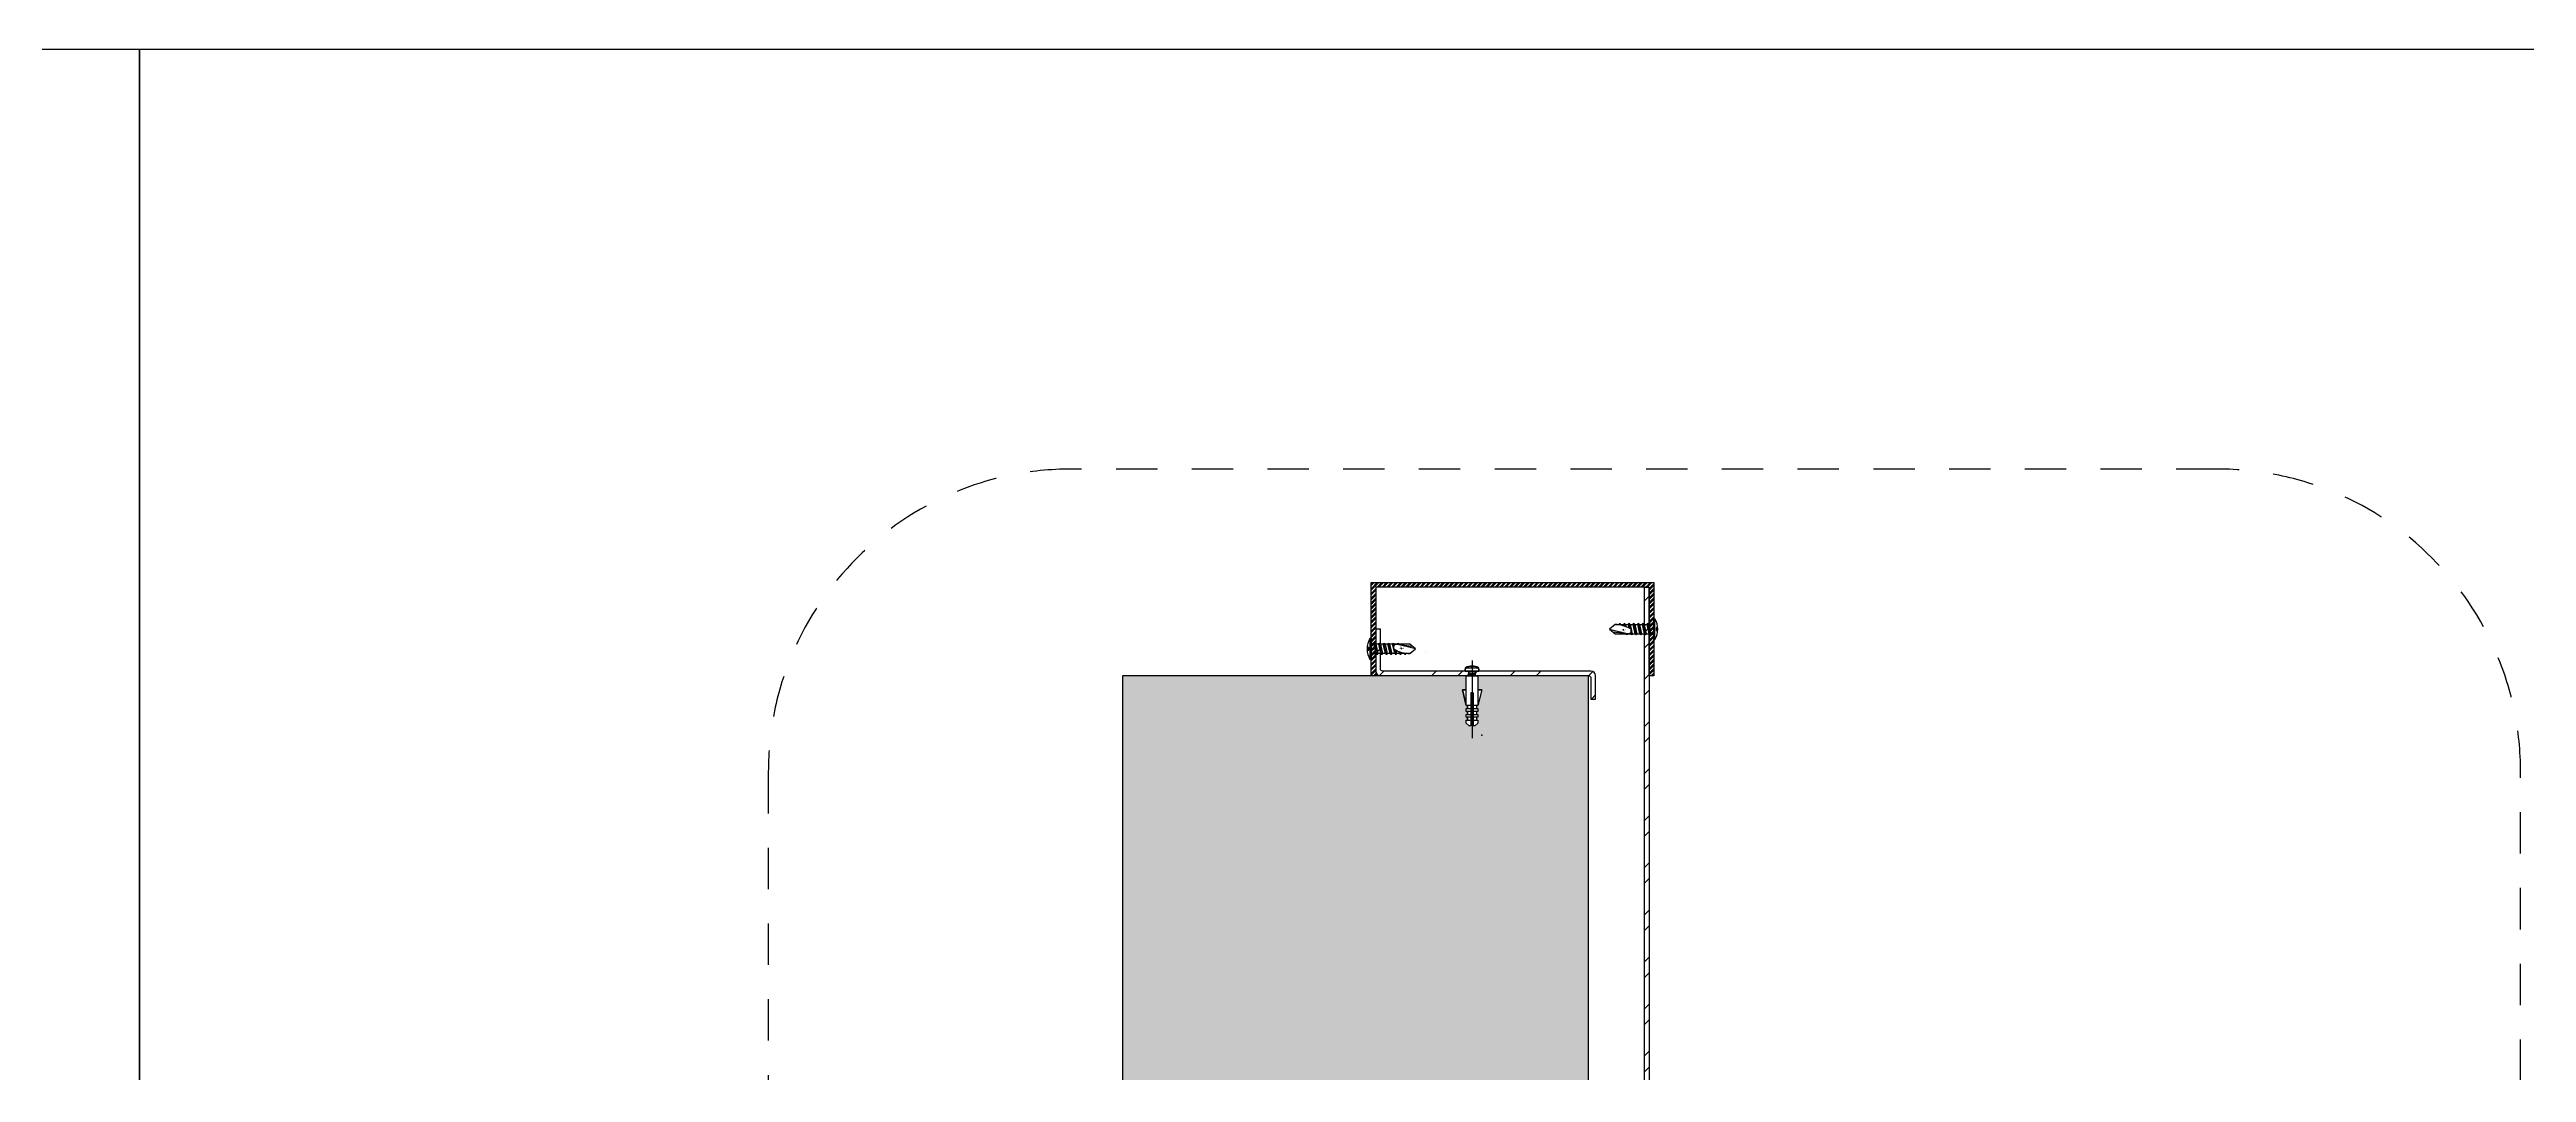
# Model space of a CAD drawing. Header units: millimetres. Extents: x -4391136 to -1798569, y -886572 to -291056.
# Drawn here: x -2091522 to -2090459, y -386396 to -385958 of the extents above; entities that cross this region are included whole.
import ezdxf
from ezdxf.xclip import XClip

# ---------------------------------------------------------------- set-up
doc = ezdxf.new("R2010")
doc.units = ezdxf.units.MM
doc.header["$XCLIPFRAME"] = 0
doc.linetypes.add('TA_HL_005.00000', pattern=[32.5, 17.75, -14.75])
doc.layers.get('Defpoints').update_dxf_attribs({"color": 250})
for name, color, linetype in [('000 - 0_SYM_DWG_GRID-BUBBLE_MAIN_COLOR_6', 6, 'Continuous'), ('000 - CONCRETE_PRECAST_HATCH_', 251, 'Continuous'), ('000 - CONCRETE_PRECAST_MAIN_COLOR_4', 4, 'Continuous'), ('000 - CONCRETE_PRECAST_WIPEOUT_', 250, 'Continuous'), ('000 - EXISTING_PRECAST_CUT_COLOR_4', 4, 'Continuous'), ('000 - L I N E 0.1', 1, 'Continuous'), ('010 - ASPG_ACCESSORIES_MAIN_COLOR_2', 2, 'Continuous'), ('010 - ASPG_ACCESSORIES_SUB_COLOR_2', 2, 'Continuous'), ('010 - ASPG_ACCESSORIES_SYMBOL_', 251, 'Continuous'), ('010 - ASPG_ACCESSORIES_WIPEOUT_', 250, 'Continuous'), ('010 - ASPG_FLASHING_CUT_COLOR_3', 3, 'Continuous'), ('010 - ASPG_FLASHING_CUT_COLOR_4', 4, 'Continuous'), ('010 - ASPG_FLASHING_CUT_COLOR_5', 5, 'Continuous'), ('010 - ASPG_FLASHING_HATCH_', 251, 'Continuous')]:
    doc.layers.add(name, color=color, linetype=linetype)
doc.layers.add('000 - H I D D E N', color=7, linetype='Continuous', plot=False)
doc.styles.add('Annotative', font='romans.shx')
doc.styles.add('Cetury Gothic', font='swissl.ttf')
pattern_1 = [(45, (-109916.9535344378, -109773.8619616462), (-67.35192090801866, 67.35192090801866), [])]

# ---------------------------------------------------------------- blocks, each defined once
blk = doc.blocks.new('A$C09BF45C0')
at = {"layer": '000 - L I N E 0.1', "color": 9}
for p, q in [((-4.730882352532717e-10, 0.01900000049574935), (-4.730882352532717e-10, 0.01950000049585121)), ((0.008999999526926317, 0.01950000049585121), (-4.730882352532717e-10, 0.01950000049585121)), ((0.008999999526926317, 0.01900000049574935), (-4.730882352532717e-10, 0.01900000049574935)), ((0.001999999526864471, 0.01900000049574935), (0.002499999526966334, 0.01720169824950624)), ((0.001999999526864471, 0.01638774252007913), (0.00699999952697361, 0.01751159159068827)), ((0.001999999526864471, 0.01438774252058117), (0.00699999952697361, 0.01551159159028082)), ((0.001999999526864471, 0.01238774252017372), (0.00699999952697361, 0.01351159159078286)), ((0.001999999526864471, 0.01038774252067576), (0.00699999952697361, 0.0115115915903754)), ((0.002499999526966334, 0.01685885975059698), (0.002499999526966334, 0.01720169824950624)), ((0.002499999526966334, 0.01485885975109902), (0.002499999526966334, 0.01614139510350121)), ((0.002499999526966334, 0.01285885975069156), (0.002499999526966334, 0.01414139510400325)), ((0.002499999526966334, 0.01085885975119361), (0.002499999526966334, 0.0121413951035958)), ((0.00393574339144287, 0.02068236863563122), (0.00393574339144287, 0.01999347334533574)), ((0.00393574339144287, 0.01999347334533574), (0.005128546738736972, 0.01999347334533574)), ((0.005128546738736972, 0.01999347334533574), (0.005128546738736972, 0.0206781166505845)), ((0.006499999526871747, 0.01575793900776823), (0.006499999526871747, 0.01704047436017042)), ((0.006499999526871747, 0.01375793900827027), (0.006499999526871747, 0.01504047435976297)), ((0.006499999526871747, 0.01175793900786282), (0.006499999526871747, 0.01304047436026501)), ((0.006499999526871747, 0.009757939007455363), (0.006499999526871747, 0.01104047435985755)), ((0.006553405029839254, 0.01769890524685813), (0.00699999952697361, 0.01900000049574935)), ((0.008999999526926317, 0.01900000049574935), (0.008999999526926317, 0.01950000049585121)), ((0.001999999526864471, 0.008387742520268304), (0.004280125677450286, 0.008900246051299021)), ((0.001999999526864471, 0.006387742519860851), (0.003311716456620317, 0.006682576890337799)), ((0.001999999526864471, 0.004387742520362892), (0.002748181519737436, 0.004555911247660305)), ((0.002499999526966334, 0.008858859750786152), (0.002499999526966334, 0.01014139510409784)), ((0.002499999526966334, 0.006858859750378699), (0.002499999526966334, 0.008141395103690385)), ((0.002499999526966334, 0.00485885975088074), (0.002499999526966334, 0.006141395103282932)), ((0.002499999526966334, 0.002400000496054489), (0.002499999526966334, 0.004141395103784973)), ((0.002499999526966334, 0.002400000496056265), (0.004499999526919041, 4.957492194535007e-10)), ((0.004499999526919041, 4.957492194535007e-10), (0.006499999526871747, 0.008093630309378597)), ((0.004499999526919041, 4.957492194535007e-10), (0.006499999526871747, 0.002400000496056265)), ((0.00573986183545383, 0.00922835067619232), (0.00699999952697361, 0.009511591590877444)), ((0.006499999526871747, 0.008093630309378597), (0.005744208148675156, 0.00149305084149276)), ((0.006418384872432625, 0.007380862172681191), (0.00699999952697361, 0.00751159159046999)), ((0.006499999526871747, 0.007757939007957404), (0.006499999526871747, 0.009040474359450101)), ((0.006499999526871747, 0.002400000496056265), (0.006499999526871747, 0.007040474360184845)), ((0.006499999526871747, 0.00575793900754995), (0.006499999526871747, 0.007040474359952142)), ((0.006499999526871747, 0.003757939008051991), (0.006499999526871747, 0.005040474359544689))]:
    blk.add_line(p, q, dxfattribs=at)
for points in [[(0.002499999526966334, 0.01685885975059698), (0.006499999527326494, 0.01775793900726619, 0.2227123084971428), (0.006999999527428358, 0.01751159159068827, -0.1687989538478069), (0.006499999526871747, 0.01704047436017042), (0.002499999526966334, 0.01614139510350121, -0.1692696917056407), (0.001999999526864471, 0.01638774252007913, 0.1837042771978037)], [(0.002499999526966334, 0.01485885975109902), (0.006499999527326494, 0.01575793900685873, 0.2227123084971428), (0.006999999527428358, 0.01551159159028082, -0.1687989538478069), (0.006499999526871747, 0.01504047435976297), (0.002499999526966334, 0.01414139510400325, -0.1692696917056407), (0.001999999526864471, 0.01438774252058117, 0.1837042771978037)], [(0.002499999526966334, 0.01285885975069156), (0.006499999527326494, 0.01375793900736078, 0.2227123084971428), (0.006999999527428358, 0.01351159159078286, -0.1687989538478069), (0.006499999526871747, 0.01304047436026501), (0.002499999526966334, 0.0121413951035958, -0.1692696917056407), (0.001999999526864471, 0.01238774252017372, 0.1837042771978037)], [(0.002499999526966334, 0.01085885975119361), (0.006499999527326494, 0.01175793900695332, 0.2227123084971428), (0.006999999527428358, 0.0115115915903754, -0.1687989538478069), (0.006499999526871747, 0.01104047435985755), (0.002499999526966334, 0.01014139510409784, -0.1692696917056407), (0.001999999526864471, 0.01038774252067576, 0.1837042771978037)]]:
    blk.add_lwpolyline(points, format="xyb", close=True, dxfattribs=at)
for points in [[(0.004070583825315666, 0.008494415044216552), (0.002499999526966334, 0.008141395103690385, -0.1692696917056407), (0.001999999526864471, 0.008387742520268304, 0.1837042771978037), (0.002499999526966334, 0.008858859750786152), (0.006499999527326494, 0.009757939007455363, 0.2227123084971428), (0.006999999527428358, 0.009511591590877444, -0.1687989538478069), (0.006499999526871747, 0.009040474359450101), (0.006125731913297905, 0.008956350297580684)], [(0.003184072859984788, 0.006295154139225545), (0.002499999526966334, 0.006141395103282932, -0.1692696917056407), (0.001999999526864471, 0.006387742519860851, 0.1837042771978037), (0.002499999526966334, 0.006858859751288193), (0.003452171279383798, 0.00707287921889943)], [(0.0026826079693274, 0.004182439969456553), (0.002499999526966334, 0.004141395103784973, -0.1692696917056407), (0.001999999526864471, 0.004387742520362892, 0.1837042771978037), (0.002499999526966334, 0.00485885975088074)], [(0.006460546189427596, 0.007749071087630455), (0.006499999527326494, 0.007757939007047909, 0.2227123084971428), (0.006999999527428358, 0.00751159159046999, -0.1687989538478069), (0.006499999526871747, 0.007040474359952142), (0.006376223555452754, 0.007012653257858048)]]:
    blk.add_lwpolyline(points, format="xyb", dxfattribs=at)
blk.add_lwpolyline([(0.002499999526966334, 0.00485885975088074), (0.002823955252202026, 0.004931675219033593)], dxfattribs=at)
for centre, radius, start, end in [((0.004499999526919041, 0.01166250049557327), 0.009037499999938388, 60.1371656434679, 119.862834356768), ((0.01762950644191186, 0.001750577305831058), 0.01514343851192641, 151.1412890309687, 177.5421287188428), ((0.005189263755104534, 0.008037546136694829), 0.001311935096478466, 2.450095243685824, 128.8284473966247)]:
    blk.add_arc(centre, radius, start, end, dxfattribs=at)
at = {"layer": '000 - H I D D E N', "color": 2, "insert": (0.005000718703100713, 0.006740033442542833), "char_height": 0.001, "width": 0.05968444922580751, "attachment_point": 2, "style": 'Cetury Gothic'}
blk.add_mtext('\\A1;{\\H0.7x;\\C150;\\S3/4;\\H1.429x;" }', dxfattribs=at)
blk = doc.blocks.new('000 - SELF_DRILLING_NO8.')
at = {"layer": '000 - L I N E 0.1', "color": 2, "xscale": 1000, "yscale": 1000, "zscale": 1000, "rotation": 90}
blk.add_blockref('A$C09BF45C0', (19.00000049569644, -4.499999526917236), dxfattribs=at)
blk = doc.blocks.new('*U2715')
at = {"layer": '010 - ASPG_ACCESSORIES_MAIN_COLOR_2'}
blk.add_lwpolyline([(-0.002920019473172643, 0.001298072840672403), (-0.00268851489114804, 0.001699050538934256, -0.5773502691969857), (-0.002525037340113039, 0.001699050538934256), (-0.0022949656829396, 0.001300554739318115), (-0.0017580670578414, 0.001300554739318116), (-0.001526562475809675, 0.001701532437574439, -0.5773502691841325), (-0.001363084924776495, 0.001701532437574438), (-0.00113158034274477, 0.001300554739318116), (-0.0005935724892113386, 0.001300554739318116), (-0.0003635008320223287, 0.001699050538936455, -0.5773502691875632), (-0.0002000232809957689, 0.001699050538934367), (0, 0.001352600053545311), (0, 0.002906267573897671, -0.04987562112097237), (0.001453133786951461, 0.002760954195202284, -0.1293765408777628), (0.002179700680426114, 0, -0.1293765408775022), (0.001453133786954372, -0.002760954195197354, -0.04987562112107912), (0, -0.002906267573893344), (0, -0.001316928031645406), (-9.45312473005916e-06, -0.001300554739319892), (-0.0005560585273715439, -0.001300554739319892), (-0.0007807812938296355, -0.001689785988441252, -0.5773505841981666), (-0.0009453084510796066, -0.00169160572625759), (-0.001171081843659466, -0.001300554739319892), (-0.00171657801785171, -0.001300554739319892), (-0.001942733709159945, -0.001692267887085118, -0.5773505841975762), (-0.00210726086641698, -0.001694087624901665), (-0.002333034258988877, -0.001303036637965604), (-0.002878530433197267, -0.001303036637965604), (-0.003105736240667244, -0.001696568640287673, -0.5773502691898055), (-0.003269213791698873, -0.001696568640288603)], format="xyb", dxfattribs=at)
at = {"layer": '010 - ASPG_ACCESSORIES_SUB_COLOR_2'}
for p, q in [((-0.003315618143563626, -0.002499999999999503), (-0.003315618143563626, 0.002500000000001279)), ((-0.002916044439912113, 0.001298072840672404), (-0.003315618143563626, 0.001298072840672404)), ((-0.002877097508346083, -0.001300554739319892), (-0.003315618143563626, 0.0006618251032968203)), ((-0.001754091979691452, 0.001300554739318116), (-0.002295843993564972, 0.001300554739318116)), ((-0.0005915849501363368, 0.001300554739318116), (-0.001133336964002751, 0.001300554739318116)), ((0, 0.002906267573894894), (0, -0.002906267573894894)), ((0.001453133786945671, 0.002760954195201393), (0.001453133786945671, -0.00276095419519784)), ((0.001453133786945671, 0.0003632834467364177), (0.001453133786945671, -0.000363283446738194)), ((0.002167923957038909, 0.0003632834467364177), (0.001453133786945671, 0.0003632834467364177)), ((-0.003269213281754446, -0.001696569523545577), (-0.003315618143563626, -0.001616193945174871)), ((-0.003105736795212977, -0.001696569600785125), (-0.002877097508346083, -0.001300554739319892)), ((-0.002333034303878989, -0.001303036637965604), (-0.002878530478076513, -0.001303036637965604)), ((-0.001171081843658328, -0.001300554739319892), (-0.001716578017855852, -0.001300554739319892)), ((-9.45312472566684e-06, -0.001300554739319892), (-0.000556058527372727, -0.001300554739319892)), ((0.001453133786945671, -0.000363283446738194), (0.002167923957038909, -0.000363283446738194))]:
    blk.add_line(p, q, dxfattribs=at)
for points in [[(-0.002107260866416993, -0.001694087624901641), (-0.002335900108690225, -0.001298072840675957), (-0.002917153623471336, 0.001303036637962052), (-0.00268851489114752, 0.001699050538935154, -0.5773502691896706), (-0.002525037340113556, 0.001699050538935154), (-0.00229639860778974, 0.001303036637962052), (-0.001715145093001524, -0.001298072840675957), (-0.001943784379875524, -0.001694087702146518, -0.5700003545817303)], [(-0.0009453084510795406, -0.001691605726257706), (-0.001173947693359878, -0.001295590942032021), (-0.001755201208140988, 0.001305518536605987), (-0.001526562475810067, 0.001701532437573761, -0.5773502691896706), (-0.001363084924776103, 0.001701532437573761), (-0.001134446192445182, 0.001305518536605987), (-0.0005531926776711771, -0.001295590942032021), (-0.0007818319645451766, -0.001691605803502583, -0.5700003545817303)]]:
    blk.add_lwpolyline(points, format="xyb", close=True, dxfattribs=at)
blk.add_lwpolyline([(0, -0.001316928031645404), (-1.088604957999451e-05, -0.001298072840675957), (-0.0005921395643611049, 0.001303036637962052), (-0.0003635008320230781, 0.001699050538935154, -0.5773502691896706), (-0.0002000232809962199, 0.001699050538935154), (0, 0.001352600053545316)], format="xyb", dxfattribs=at)
for centre, radius, start, end in [((0, -0.004432058050195309), 0.007338325624092979, 78.57881372553884, 90), ((-0.00342939573719292, 0), 0.005609096417619035, 0, 29.48712567306633), ((-0.00342939573719292, 0), 0.005609096417619136, 330.5128743269337, 0), ((-0.003187475016183328, -0.001649376736240882), 9.438380809455837e-05, 209.999999999975, 330.000000000025), ((0, 0.004432058050198862), 0.007338325624092206, 270, 281.4211862744611)]:
    blk.add_arc(centre, radius, start, end, dxfattribs=at)
blk.add_wipeout([(-0.0020000000000000018, 0.0025000000000012772), (-0.0020000000000000018, -0.002499999999999501), (-0.007967440600330502, -0.002499999999999501), (-0.007967440600330502, -0.00414966225231872), (-0.014796563564640097, -0.002499999999999501), (-0.014796563564640097, -0.0018749999999982947), (-0.016046563564639845, -0.001874999999998293), (-0.016046563564639845, -0.002499999999999501), (-0.0172965635646396, -0.002499999999999501), (-0.0172965635646396, -0.0018749999999982947), (-0.01854656356463935, -0.001874999999998293), (-0.01854656356463935, -0.002499999999999501), (-0.01979656356463999, -0.002499999999999501), (-0.01979656356463999, -0.0018749999999982947), (-0.021046563564639742, -0.001874999999998293), (-0.021046563564639742, -0.002499999999999501), (-0.022296563564639493, -0.002499999999999501), (-0.023546563564639238, -0.0012499999999988631), (-0.02354656356463924, -0.0004999999999988347), (-0.009268717608342358, -0.0004999999999988347), (-0.009268717608342358, 0.0005000000000006093), (-0.02354656356463924, 0.0005000000000006111), (-0.023546563564639238, 0.0012500000000006447), (-0.022296563564639493, 0.0025000000000012772), (-0.021046563564639742, 0.0025000000000012772), (-0.021046563564639742, 0.0018750000000018491), (-0.01979656356463999, 0.0018750000000018491), (-0.01979656356463999, 0.0025000000000012772), (-0.01854656356463935, 0.0025000000000012772), (-0.01854656356463935, 0.0018750000000018491), (-0.0172965635646396, 0.0018750000000018491), (-0.0172965635646396, 0.0025000000000012772), (-0.016046563564639845, 0.0025000000000012772), (-0.016046563564639845, 0.0018750000000018491), (-0.014796563564640097, 0.0018750000000018491), (-0.014796563564640097, 0.0025000000000012772), (-0.007967440600330502, 0.004149662252322274), (-0.007967440600330502, 0.0025000000000012772)]).dxf.layer = '010 - ASPG_ACCESSORIES_WIPEOUT_'
blk.add_point((-0.02746778707957387, -0.004149663064968223))
at = {"layer": '010 - ASPG_ACCESSORIES_MAIN_COLOR_2'}
blk.add_lwpolyline([(-0.002, 0.002500000000001279), (-0.002, -0.002499999999999503), (-0.007967440600330498, -0.002499999999999503), (-0.007967440600330498, -0.00414966225231872), (-0.0147965635646401, -0.002499999999999502), (-0.0147965635646401, -0.001874999999998295), (-0.01604656356463985, -0.001874999999998294), (-0.01604656356463985, -0.002499999999999503), (-0.0172965635646396, -0.002499999999999502), (-0.0172965635646396, -0.001874999999998295), (-0.01854656356463935, -0.001874999999998294), (-0.01854656356463935, -0.002499999999999503), (-0.01979656356463999, -0.002499999999999503), (-0.01979656356463999, -0.001874999999998295), (-0.02104656356463974, -0.001874999999998294), (-0.02104656356463974, -0.002499999999999503), (-0.02229656356463949, -0.002499999999999503), (-0.02354656356463924, -0.001249999999998864), (-0.02354656356463924, -0.0004999999999988347), (-0.009268717608342357, -0.0004999999999988347), (-0.009268717608342357, 0.0005000000000006102), (-0.02354656356463924, 0.0005000000000006111), (-0.02354656356463924, 0.001250000000000642), (-0.02229656356463949, 0.002500000000001279), (-0.02104656356463974, 0.002500000000001279), (-0.02104656356463974, 0.001875000000001848), (-0.01979656356463999, 0.001875000000001848), (-0.01979656356463999, 0.002500000000001279), (-0.01854656356463935, 0.002500000000001279), (-0.01854656356463935, 0.001875000000001848), (-0.0172965635646396, 0.001875000000001848), (-0.0172965635646396, 0.002500000000001279), (-0.01604656356463985, 0.002500000000001279), (-0.01604656356463985, 0.001875000000001848), (-0.0147965635646401, 0.001875000000001849), (-0.0147965635646401, 0.002500000000001277), (-0.007967440600330498, 0.004149662252322274), (-0.007967440600330498, 0.002500000000001279), (-0.002, 0.002500000000001279)], close=True, dxfattribs=at)
at = {"layer": '010 - ASPG_ACCESSORIES_SUB_COLOR_2'}
for p, q in [((-0.009268717608342357, 0.0005000000000006111), (-0.02354656356463924, 0.0005000000000006111)), ((-0.01979656356463999, 0.001875000000001847), (-0.02104656356463974, 0.001875000000001847)), ((-0.0172965635646396, 0.001875000000001847), (-0.01854656356463935, 0.001875000000001847)), ((-0.0147965635646401, 0.001875000000001847), (-0.01604656356463985, 0.001875000000001847)), ((-0.007967440600330498, 0.004149662252322273), (-0.0147965635646401, 0.002500000000001279)), ((-0.0147965635646401, 0.002500000000001279), (-0.002, 0.002500000000001279)), ((-0.0147965635646401, 0.0005000000000006111), (-0.0147965635646401, 0.002500000000001279)), ((-0.009268717608342357, -0.0004999999999988347), (-0.009268717608342357, 0.0005000000000006111)), ((-0.007967440600330498, 0.002500000000001279), (-0.007967440600330498, 0.004149662252322273)), ((-0.01979656356463999, -0.001874999999998295), (-0.02104656356463974, -0.001874999999998295)), ((-0.0172965635646396, -0.001874999999998295), (-0.01854656356463935, -0.001874999999998295)), ((-0.0147965635646401, -0.001874999999998295), (-0.01604656356463985, -0.001874999999998295)), ((-0.0147965635646401, -0.002499999999999503), (-0.0147965635646401, -0.0004999999999988347)), ((-0.002, -0.002499999999999503), (-0.0147965635646401, -0.002499999999999503)), ((-0.007967440600330498, -0.00414966225231872), (-0.0147965635646401, -0.002499999999999503)), ((-0.007967440600330498, -0.00414966225231872), (-0.007967440600330498, -0.002499999999999503))]:
    blk.add_line(p, q, dxfattribs=at)
for points in [[(-0.02354656356463924, 0.0005000000000006111), (-0.02354656356463924, 0.001250000000000639), (-0.02229656356463949, 0.002500000000001279), (-0.02104656356463974, 0.002500000000001279), (-0.02104656356463974, 0.0005000000000006111)], [(-0.01979656356463999, 0.0005000000000006111), (-0.01979656356463999, 0.002500000000001279), (-0.01854656356463935, 0.002500000000001279), (-0.01854656356463935, 0.0005000000000006111)], [(-0.0172965635646396, 0.0005000000000006111), (-0.0172965635646396, 0.002500000000001279), (-0.01604656356463985, 0.002500000000001279), (-0.01604656356463985, 0.0005000000000006111)], [(-0.009268717608342357, -0.0004999999999988347), (-0.02354656356463924, -0.0004999999999988347)], [(-0.02104656356463974, -0.0004999999999988347), (-0.02104656356463974, -0.002499999999999503), (-0.02229656356463949, -0.002499999999999503), (-0.02354656356463924, -0.001249999999998863), (-0.02354656356463924, -0.0004999999999988347)], [(-0.01854656356463935, -0.0004999999999988347), (-0.01854656356463935, -0.002499999999999503), (-0.01979656356463999, -0.002499999999999503), (-0.01979656356463999, -0.0004999999999988347)], [(-0.01604656356463985, -0.0004999999999988347), (-0.01604656356463985, -0.002499999999999503), (-0.0172965635646396, -0.002499999999999503), (-0.0172965635646396, -0.0004999999999988347)]]:
    blk.add_lwpolyline(points, dxfattribs=at)
at = {"layer": '010 - ASPG_ACCESSORIES_SYMBOL_'}
blk.add_line((0.004593513610583244, 8.881784197001252e-16), (-0.0287834052231375, 8.881784197001252e-16), dxfattribs=at)
blk = doc.blocks.new('*U3405')
blk.add_wipeout([(200.00000005976509, -2.0691004465334117e-11), (200.00000005954143, 1.5438672562595457e-10), (200.0000000599382, 1.0027179087046534e-10), (200.00000005987152, 4.9112713895738125e-11), (200.00000005964114, -2.646629582159221e-10), (200.0000000595983, 1.2209966371301562e-10), (200.00000005962528, 1.4620127330999821e-10), (200.00000005963557, 1.6302692529279739e-10), (200.00000006003472, 1.1800693755503744e-10), (200.00000005971165, -1.1505107977427542e-10), (200.00000005967354, -1.8053469830192626e-10), (200.0000000596112, 2.1441337594296783e-10), (200.00000005979123, -2.5920599000528455e-11), (200.00000005996415, 2.078195393551141e-10), (200.00000005990464, -1.921307557495311e-10), (200.0000000598587, -1.2096279533579946e-10), (200.00000005954143, 1.348325895378366e-10), (200.00000005993928, 1.7757884052116424e-10), (200.00000005994826, 1.6302692529279739e-10), (200.0000000599672, 1.4506440493278205e-10), (200.0000000599192, -2.5420376914553344e-10), (200.00000005967354, 6.866684998385608e-11), (200.0000000595983, 1.1664269550237805e-10), (200.00000006000315, 1.6939338820520788e-10), (200.00000005977586, -3.410605131648481e-12), (200.00000006000315, -1.74395609064959e-10), (200.00000005961397, -1.191438059322536e-10), (200.0000000596797, -7.548806024715304e-11), (200.0000000599192, 2.446540747769177e-10), (200.00000005996415, -1.4574652595911175e-10), (200.00000005994568, -1.5916157281026244e-10), (200.0000000599192, -1.8053469830192626e-10), (200.00000005953578, -1.3733369996771216e-10), (200.00000005984361, 8.799361239653081e-11), (200.00000005989023, -809.4825147460926), (3.440163709456101e-10, -809.4825147464755), (-1.8189894035458565e-12, -3.410605131648481e-12), (200.0000000595079, -2.4715518520679325e-10), (200.0000000595683, 1.305124897044152e-10), (200.00000005962528, 5.729816621169448e-11), (200.00000005947416, -1.907665136968717e-10), (200.00000005956164, -2.4874680093489587e-10), (200.0000000595501, -2.3214852262753993e-10), (200.00000005953578, -2.1964297047816217e-10), (200.0000000595891, -3.10592440655455e-10), (200.0000000598307, -1.6007106751203537e-10), (200.00000005991362, -2.28283170145005e-10), (200.00000005952853, -2.817159838741645e-10)]).dxf.layer = '000 - CONCRETE_PRECAST_WIPEOUT_'
at = {"layer": '000 - CONCRETE_PRECAST_HATCH_'}
h = blk.add_hatch(dxfattribs=at)
h.set_pattern_fill('AR-CONC', color=256, scale=0.04)
h.set_pattern_definition([(49.99999999999999, (9200.00000274946, -851325.790720098), (7.28738675984016, -0.6375634215561234), [0.762, -8.382000000000001]), (355, (9200.00000274946, -851325.790720098), (-1.409736856998774, 7.642273809561406), [0.6096, -6.7056233668]), (100.4514447, (9200.607283029494, -851325.8438502379), (5.877649883614131, 7.004710076487804), [0.6476003519999999, -7.123609783999998]), (46.18420000000001, (9200.00000274946, -851323.758720098), (10.8431616356852, -1.681693117309086), [1.143, -12.573]), (96.63555760999992, (9200.90359874945, -851323.898860098), (9.49616536206012, 9.897044983908861), [0.9714009256, -10.6854243264]), (351.1841511700001, (9200.00000274946, -851323.758720098), (9.496165362599081, 9.897044983421306), [0.9143986828, -10.0583892768]), (21, (9201.016002749464, -851324.266720098), (6.064575650765299, -4.090607927483505), [0.762, -8.382000000000001]), (326.0000000000001, (9201.016002749464, -851324.266720098), (2.472081133905883, 7.367518644892771), [0.6096, -6.7056]), (71.45144499999999, (9201.521384053478, -851324.607604094), (8.536656771148646, 3.27691075543621), [0.6476003520000001, -7.123597503999999]), (37.50000000000001, (9200.00000274946, -851325.790720098), (0.1235441300236727, 3.382201554926124), [0, -6.62432, 0, -6.807200000000001, 0, -6.731000000000001]), (7.499999999999999, (9200.00000274946, -851325.790720098), (2.67278650041223, 4.00722299272478), [0, -3.88112, 0, -6.47192, 0, -2.5654]), (327.5, (9197.73432274945, -851325.790720098), (5.423623806674856, -0.2291497597069377), [0, -2.54, 0, -7.9248, 0, -10.5156]), (317.5, (9196.718322749446, -851325.790720098), (5.925167255440722, 1.017059641333321), [0, -3.302, 0, -5.26288, 0, -7.4676])])
h.paths.add_polyline_path([(-1.667805984044525e-10, 1.091393642127514e-11), (0, -809.4825147462543), (200.0000000596046, -809.4825147462542), (200.0000000596046, 0)])
h = blk.add_hatch(dxfattribs=at)
h.set_pattern_fill('ANSI31', color=256, scale=0.5)
h.set_pattern_definition([(45, (9200.00000274946, -851325.790720098), (-841.8990113502332, 841.8990113502332), [])])
h.paths.add_polyline_path([(-1.667805984044525e-10, 1.091393642127514e-11), (0, -809.4825147462543), (200.0000000596046, -809.4825147462542), (200.0000000596046, 0)])
at = {"layer": '000 - CONCRETE_PRECAST_MAIN_COLOR_4', "lineweight": -2}
blk.add_lwpolyline([(-1.667805984044525e-10, 1.091393642127514e-11), (0, -809.4825147462543), (200.0000000596046, -809.4825147462542), (200.0000000596046, 0), (200.0000000596046, 0), (200.0000000596046, 0), (200.0000000596046, 0), (200.0000000596046, 0), (200.0000000596046, 0), (200.0000000596028, 0), (200.0000000596046, 0), (200.0000000596046, 0), (200.0000000596046, 0), (200.0000000596046, 0), (200.0000000596046, 0), (200.0000000596046, 0), (200.0000000596046, 0), (200.0000000596046, 0), (200.0000000596046, 0), (200.0000000596046, 0), (200.0000000596046, 0), (200.0000000596046, 0), (200.0000000596046, 0), (200.0000000596046, 0), (200.0000000596046, 0), (200.0000000596046, 0), (200.0000000596046, 0), (200.0000000596046, 0), (200.0000000596046, 0), (200.0000000596046, 0), (200.0000000596046, 0), (200.0000000596046, 0), (200.0000000596046, 0), (200.0000000596046, 0), (200.0000000596046, 0), (200.0000000596046, 0), (200.0000000596046, 0), (200.0000000596046, 0), (200.0000000596046, 0), (200.0000000596046, 0), (200.0000000596046, 0), (200.0000000596046, 0), (200.0000000596046, 0), (200.0000000596046, 0), (200.0000000596046, 0), (200.0000000596046, 0), (200.0000000596046, 0), (200.0000000596046, 0)], close=True, dxfattribs=at)
blk = doc.blocks.new('*U3402')
at = {"layer": '010 - ASPG_FLASHING_HATCH_'}
h = blk.add_hatch(dxfattribs=at)
h.set_pattern_fill('ANSI32', color=251, scale=0.03)
h.set_pattern_definition([(45, (-25.99982244140665, 2.864908310584724e-11), (-1.01027881362028, 1.01027881362028), []), (45, (-25.32630294140665, 2.864908310584724e-11), (-1.01027881362028, 1.01027881362028), [])])
h.paths.add_polyline_path([(28.00017755863881, -3.497007128316909e-10), (26.00017755863881, -3.497007128316909e-10), (26.00017755863881, 37.99999999965075), (-91.29982244130224, 37.99999999965075), (-91.29982244130224, -3.492459654808044e-10), (-93.29982244130224, -3.492459654808044e-10), (-93.29982244130224, 39.99999999965075), (28.00017755863881, 39.99999999965075)])
h = blk.add_hatch(dxfattribs=at)
h.set_pattern_fill('ANSI32', color=251, scale=0.03)
h.set_pattern_definition([(45, (-25.9998224413044, -139.9999999999714), (-10.1027881362028, 10.1027881362028), []), (45, (-19.2646274413044, -139.9999999999714), (-10.1027881362028, 10.1027881362028), [])])
edge = h.paths.add_edge_path()
edge.add_line((277.0001775600925, -400.0000000004954), (284.658220957557, -406.4307364530763))
edge.add_line((284.658220957557, -406.4307364530763), (283.3720736670408, -407.9623451325692))
edge.add_line((283.3720736670408, -407.9623451325692), (275.0001775600925, -400.9321607006036))
edge.add_line((275.0001775600925, -400.9321607006036), (275.0001775600925, -353.0000000004925))
edge.add_arc((274.0001775600925, -353.0000000004925), 1, 0, 89.99999999994138)
edge.add_line((274.0001775600936, -352.0000000004925), (27.00017755832968, -262.0000000003492))
edge.add_arc((27.00017755833469, -259.0000000003496), 2.999999999999602, 179.9999999999349, 269.99999999990445, ccw=False)
edge.add_line((24.00017755833515, -259.0000000003462), (24.00017755863881, 37.99999999965246))
edge.add_line((24.00017755863881, 37.99999999965243), (26.00017755863881, 37.99999999965075))
edge.add_line((26.00017755863881, 37.99999999965075), (26.00017755833515, -259.0000000003479))
edge.add_arc((27.00017755833473, -259.0000000003492), 0.9999999999995808, 179.9999999999251, 269.9999999999198)
edge.add_line((27.00017755833333, -260.0000000003487), (274.0001775600955, -350.0000000004925))
edge.add_arc((274.0001775600925, -353.0000000004925), 3, 0, 89.99999999994361, ccw=False)
edge.add_line((277.0001775600925, -353.0000000004925), (277.0001775600925, -400.0000000004954))
h = blk.add_hatch(dxfattribs=at)
h.set_pattern_fill('ANSI32', color=256, scale=0.05)
h.set_pattern_definition([(45, (-25.99982244140665, 2.864908310584724e-11), (-16.83798022700467, 16.83798022700467), []), (45, (-14.77449744140665, 2.864908310584724e-11), (-16.83798022700467, 16.83798022700467), [])])
edge = h.paths.add_edge_path()
edge.add_line((3, -10), (3, 0))
edge.add_arc((1.000000000003824, 3.824385252926277e-12), 1.999999999996176, 359.9999999998904, 450.0000000001096)
edge.add_line((1, 2), (-88.29982244130224, 1.999999999650754))
edge.add_arc((-88.29982244130417, 2.99999999964882), 0.9999999999980664, 179.9999999998892, 270.00000000011073, ccw=False)
edge.add_line((-89.29982244130224, 2.999999999650754), (-89.29982244130224, 20))
edge.add_line((-89.29982244130224, 20), (-91.29982244130224, 20))
edge.add_line((-91.29982244130224, 20), (-91.29982244130224, 1.999999999650754))
edge.add_arc((-89.29982244130606, 1.999999999646929), 1.999999999996177, 179.9999999998904, 270.0000000001095)
edge.add_line((-89.29982244130224, -3.492459654808044e-10), (0, 0))
edge.add_arc((1.955657857877213e-12, -0.9999999999980443), 0.9999999999980443, -1.1198153515579179e-10, 90.00000000011198, ccw=False)
edge.add_line((1, -1), (1, -10))
edge.add_line((1, -10), (3, -10))
for p in [(277.0001775600995, -350.0000000002059), (74.00017755804583, -357.0000000003492)]:
    blk.add_point(p)
at = {"layer": '010 - ASPG_FLASHING_CUT_COLOR_3'}
blk.add_lwpolyline([(28.00017755863881, -3.497007128316909e-10), (26.00017755863881, -3.497007128316909e-10), (26.00017755863881, 37.99999999965075), (-91.29982244130224, 37.99999999965075), (-91.29982244130224, -3.492459654808044e-10), (-93.29982244130224, -3.492459654808044e-10), (-93.29982244130224, 39.99999999965075), (28.00017755863881, 39.99999999965075)], close=True, dxfattribs=at)
at = {"layer": '010 - ASPG_FLASHING_CUT_COLOR_4'}
blk.add_lwpolyline([(3, -10), (3, 0, 0.4142135623742152), (1, 2), (-88.29982244130224, 1.999999999650754, -0.4142135623742277), (-89.29982244130224, 2.999999999650754), (-89.29982244130224, 20), (-91.29982244130224, 20), (-91.29982244130224, 1.999999999650754, 0.4142135623742155), (-89.29982244130224, -3.492459654808044e-10), (0, 0, -0.4142135623742407), (1, -1), (1, -10)], format="xyb", close=True, dxfattribs=at)
at = {"layer": '010 - ASPG_FLASHING_CUT_COLOR_5'}
blk.add_lwpolyline([(277.0001775600925, -400.0000000004954), (284.658220957557, -406.4307364530763), (283.3720736670408, -407.9623451325692), (275.0001775600925, -400.9321607006036), (275.0001775600925, -353.0000000004925, 0.4142135623728118), (274.0001775600936, -352.0000000004925), (27.00017755832969, -262.0000000003492, -0.4142135623729452), (24.00017755833515, -259.0000000003462), (24.00017755863881, 37.99999999965243), (26.00017755863881, 37.99999999965075), (26.00017755833515, -259.0000000003479, 0.4142135623730578), (27.00017755833333, -260.0000000003487), (274.0001775600955, -350.0000000004925, -0.4142135623728112), (277.0001775600925, -353.0000000004925)], format="xyb", close=True, dxfattribs=at)
at = {"rotation": 180}
blk.add_blockref('000 - SELF_DRILLING_NO8.', (28.00017755863881, 19.99999999965053), dxfattribs=at)
at = {"layer": '000 - L I N E 0.1', "color": 2, "xscale": 1000, "yscale": 1000, "zscale": 1000}
blk.add_blockref('*U2715', (277.0001775600925, -376.500000000494), dxfattribs=at)
blk = doc.blocks.new('TYPICAL DETAIL 1 - 2')
at = {"layer": '000 - CONCRETE_PRECAST_HATCH_'}
h = blk.add_hatch(dxfattribs=at)
h.set_pattern_fill('ANSI31', color=1, scale=30)
h.set_pattern_definition(pattern_1)
edge = h.paths.add_edge_path()
edge.add_line((3208.166490153642, 831.3046018042369), (3208.166490153642, 841.3046018042369))
edge.add_arc((3206.166490153642, 841.3046018042369), 2, 0, 90)
edge.add_line((3206.166490153642, 843.3046018042369), (3116.86666771234, 843.3046018038876))
edge.add_arc((3116.86666771234, 844.3046018038876), 1, 180, 270, ccw=False)
edge.add_line((3115.86666771234, 844.3046018038876), (3115.86666771234, 861.3046018042369))
edge.add_line((3115.86666771234, 861.3046018042369), (3113.86666771234, 861.3046018042369))
edge.add_line((3113.86666771234, 861.3046018042369), (3113.86666771234, 843.3046018038876))
edge.add_arc((3115.86666771234, 843.3046018038876), 2, 180, 270)
edge.add_line((3115.86666771234, 841.3046018038876), (3205.166490153642, 841.3046018042369))
edge.add_arc((3205.166490153642, 840.3046018042369), 1, 0, 90, ccw=False)
edge.add_line((3206.166490153642, 840.3046018042369), (3206.166490153642, 831.3046018042369))
edge.add_line((3206.166490153642, 831.3046018042369), (3208.166490153642, 831.3046018042369))
h = blk.add_hatch(dxfattribs=at)
h.set_pattern_fill('ANSI31', color=1, scale=30)
h.set_pattern_definition(pattern_1)
edge = h.paths.add_edge_path()
edge.add_line((3208.166490153642, 831.3046018042369), (3208.166490153642, 841.3046018042369))
edge.add_arc((3206.166490153642, 841.3046018042369), 2, 0, 90)
edge.add_line((3206.166490153642, 843.3046018042369), (3116.86666771234, 843.3046018038876))
edge.add_arc((3116.86666771234, 844.3046018038876), 1, 180, 270, ccw=False)
edge.add_line((3115.86666771234, 844.3046018038876), (3115.86666771234, 861.3046018042369))
edge.add_line((3115.86666771234, 861.3046018042369), (3113.86666771234, 861.3046018042369))
edge.add_line((3113.86666771234, 861.3046018042369), (3113.86666771234, 843.3046018038876))
edge.add_arc((3115.86666771234, 843.3046018038876), 2, 180, 270)
edge.add_line((3115.86666771234, 841.3046018038876), (3205.166490153642, 841.3046018042369))
edge.add_arc((3205.166490153642, 840.3046018042369), 1, 0, 90, ccw=False)
edge.add_line((3206.166490153642, 840.3046018042369), (3206.166490153642, 831.3046018042369))
edge.add_line((3206.166490153642, 831.3046018042369), (3208.166490153642, 831.3046018042369))
at = {"layer": '000 - 0_SYM_DWG_GRID-BUBBLE_MAIN_COLOR_6', "linetype": 'TA_HL_005.00000'}
blk.add_lwpolyline([(2983.188996477984, 180.0062310938956), (3475.144338948186, 180.0062310938956, 0.414213562373095), (3605.144338948186, 310.0062310938956), (3605.144338948186, 799.9937364046928, 0.414213562373095), (3475.144338948186, 929.9937364046928), (2983.188996477984, 929.9937364046928, 0.414213562373095), (2853.188996477984, 799.9937364046928), (2853.188996477984, 310.0062310938956, 0.414213562373095)], format="xyb", close=True, dxfattribs=at)
at = {"layer": 'Defpoints'}
blk.add_lwpolyline([(1291.666667085141, 0), (2583.333334170282, 0), (2583.333334170282, 1109.999967498588), (1291.666667085141, 1109.999967498588)], close=True, dxfattribs=at)
at = {"insert": (3135.357703635702, 851.3762353450875), "char_height": 0.0010003, "width": 0.03461038000000001, "attachment_point": 1, "style": 'Annotative'}
blk.add_mtext('010 - ASPG_FLASHING - CUT VIEW - C1', dxfattribs=at)
blk.add_blockref('*U3402', (3205.166490153642, 841.3046018042369))
blk.add_blockref('000 - SELF_DRILLING_NO8.', (3111.86666771234, 852.804601804004))
at = {"layer": '000 - EXISTING_PRECAST_CUT_COLOR_4'}
ref = blk.add_blockref('*U3405', (3005.166490094038, 841.3046018042369), dxfattribs=at)
XClip(ref).set_block_clipping_path([(-21.977493616053835, -661.2983707103413), (469.97784885391593, -661.2983707103413), (599.9778488539159, -531.2983707103413), (599.9778488539159, -41.31086539954413), (469.97784885391593, 88.68913460045587), (-21.977493616053835, 88.68913460045587), (-151.97749361605383, -41.31086539954413), (-151.97749361605383, -531.2983707103413)])
at = {"layer": '000 - L I N E 0.1', "color": 2, "xscale": 1000, "yscale": 1000, "zscale": 1000, "rotation": 90}
blk.add_blockref('*U2715', (3155.166490153642, 843.3046018042369), dxfattribs=at)
at = {"layer": 'Defpoints'}
blk.add_lwpolyline([(2583.333334170282, 0), (3875.000001255423, 0), (3875.000001255423, 1109.999967498588), (2583.333334170282, 1109.999967498588)], close=True, dxfattribs=at)

msp = doc.modelspace()

# ---------------------------------------------------------------- linework, layer by layer
at = {"layer": 'Defpoints'}
for points in [[(-2092775.47367327, -387067.5180294098), (-2091483.807006185, -387067.5180294098), (-2091483.807006185, -385957.5180619112), (-2092775.47367327, -385957.5180619112)], [(-2091483.807006185, -387067.5180294098), (-2090192.1403391, -387067.5180294098), (-2090192.1403391, -385957.5180619112), (-2091483.807006185, -385957.5180619112)]]:
    msp.add_lwpolyline(points, close=True, dxfattribs=at)

# ---------------------------------------------------------------- next in the draw order: block references
msp.add_blockref('TYPICAL DETAIL 1 - 2', (-2094067.140340355, -387067.5180294098))

doc.saveas('drawing.dxf')
